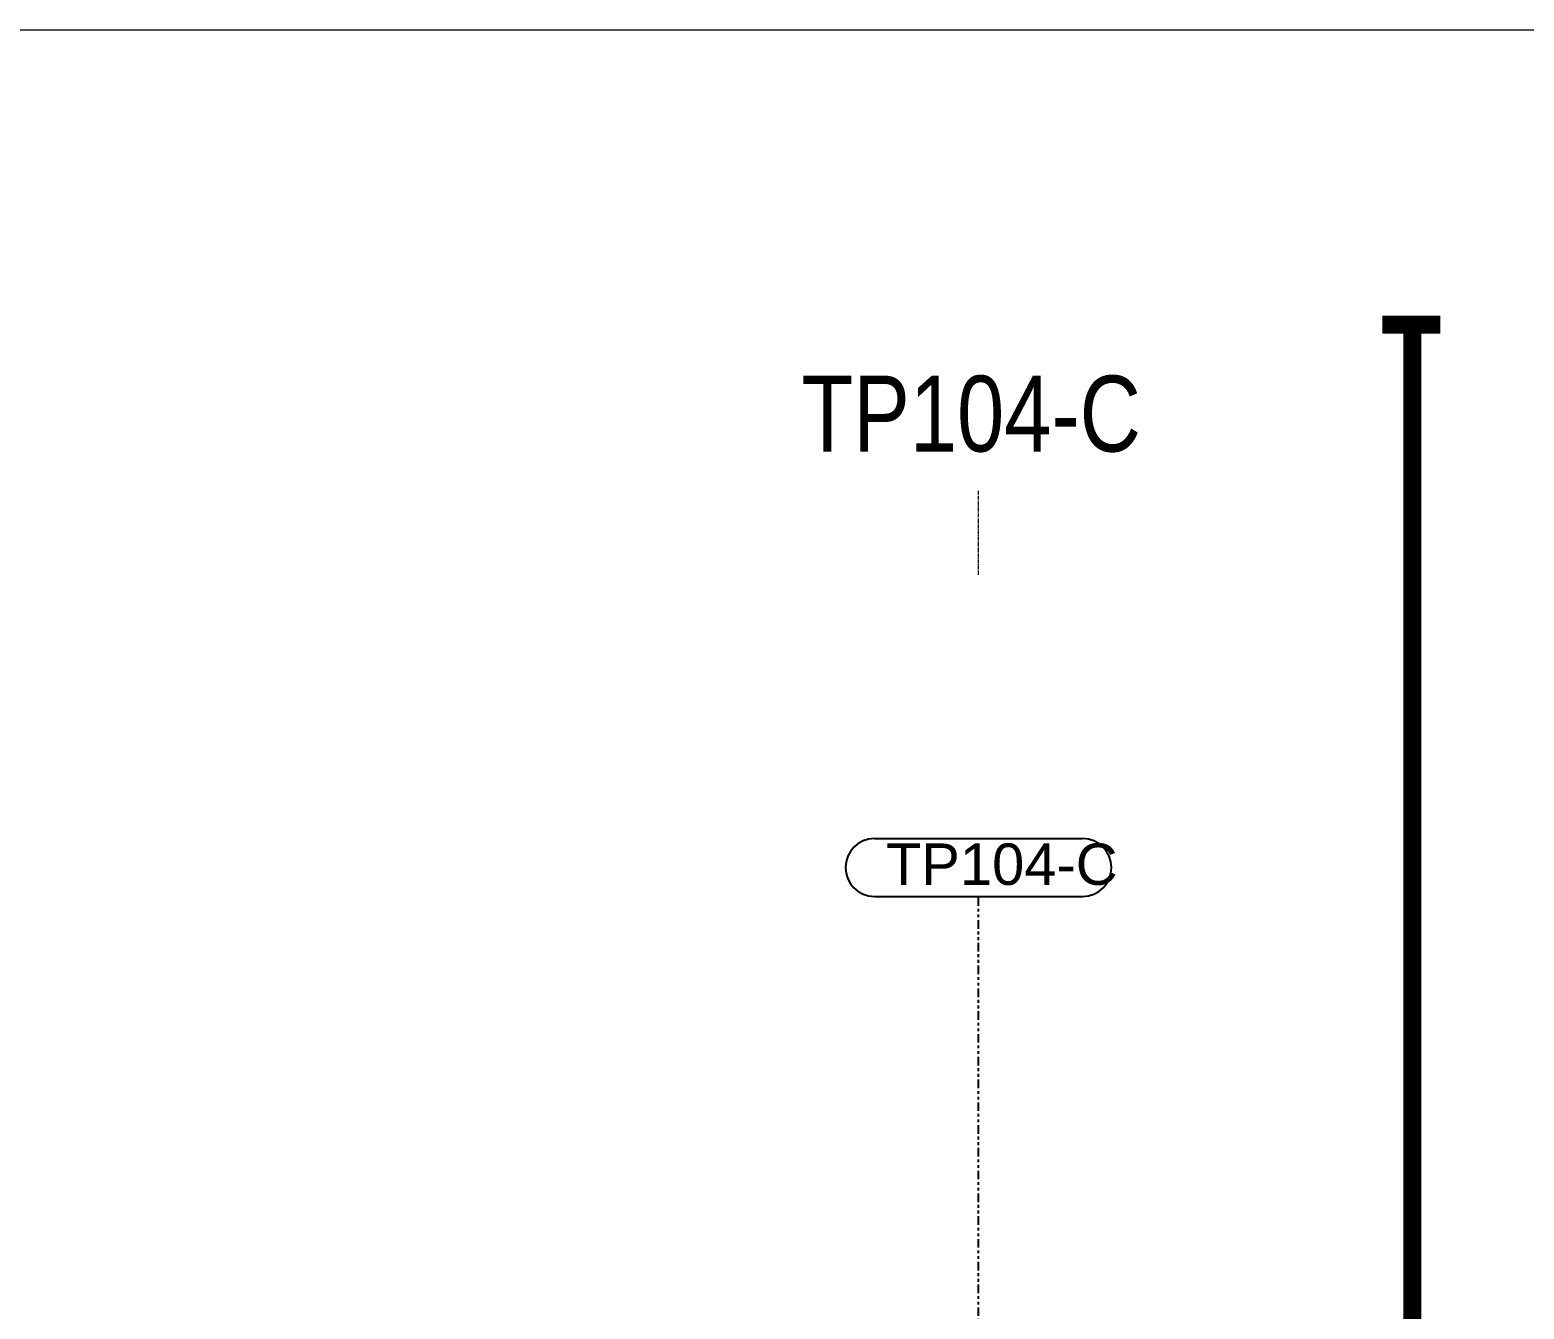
# Model space of a CAD drawing. Header units: inches. Extents: x 209270 to 234360, y -180214 to -150194.
# Drawn here: x 213732 to 218898, y -154618 to -150194 of the extents above; entities that cross this region are included whole.
import ezdxf
from ezdxf.enums import TextEntityAlignment as Align

# ---------------------------------------------------------------- set-up
doc = ezdxf.new("R2010")
doc.units = ezdxf.units.IN
doc.header["$LTSCALE"] = 10
doc.header["$MEASUREMENT"] = 0
doc.linetypes.add('CENTER', pattern=[2, 1.25, -0.25, 0.25, -0.25])
doc.linetypes.add('DXK_LINE_DOT5', pattern=[7.8785, 2.979, -0.9799, 0.9799, -0.9799, 0.9799, -0.9799])
for name, color, linetype in [('_STR_0', 7, 'Continuous'), ('_STR_10', 7, 'Continuous'), ('_STR_2', 7, 'Continuous')]:
    doc.layers.add(name, color=color, linetype=linetype)
for name, color, linetype, lineweight in [('AM_VIEWS', 1, 'Continuous', 0), ('CEN', 1, 'CENTER', 9), ('DIM.', 42, 'Continuous', 13), ('hoist', 221, 'Continuous', 9), ('TEXT', 4, 'Continuous', 13)]:
    doc.layers.add(name, color=color, linetype=linetype, lineweight=lineweight)
doc.styles.add('Arial', font='arial.ttf', dxfattribs={"height": 0.2})
doc.styles.add('TEXT_350', font='arial.ttf', dxfattribs={"width": 0.8, "height": 3.5})

# ---------------------------------------------------------------- blocks, each defined once
blk = doc.blocks.new('A$C67244592')
at = {"layer": 'hoist', "lineweight": 0, "const_width": 62.5}
blk.add_lwpolyline([(-1603.8, 15050), (-1403.8, 15050)], dxfattribs=at)
blk.add_lwpolyline([(0, -500), (4.3, 5159.9, 0.081795), (-153.3, 6122), (-1342.4, 9643.9, -0.081584), (-1500.1, 10603.6), (-1500.1, 15050)], format="xyb", dxfattribs=at)
blk = doc.blocks.new('GridLine-116860372-116902 - 114867')
at = {"layer": '_STR_10', "color": 7, "linetype": 'Continuous'}
for p, q in [((216651.8, -152991), (217371.9, -152991)), ((216651.8, -153191), (217371.9, -153191))]:
    blk.add_line(p, q, dxfattribs=at)
for centre, start, end in [((216651.8, -153091), 90, 270), ((217371.9, -153091), 270, 90)]:
    blk.add_arc(centre, 100, start, end, dxfattribs=at)
at = {"layer": '_STR_2', "color": 7, "linetype": 'DXK_LINE_DOT5'}
blk.add_line((217011.9, -165356.7), (217011.9, -153191), dxfattribs=at)
at = {"layer": '_STR_10', "color": 7, "linetype": 'Continuous', "style": 'Arial'}
blk.add_text('TP104-C', height=143.26, dxfattribs=at).set_placement((216691.8, -153151))

msp = doc.modelspace()

# ---------------------------------------------------------------- linework, layer by layer
at = {"layer": 'AM_VIEWS'}
msp.add_lwpolyline([(209270.3, -150194), (234359.8, -150194), (234359.8, -180214.3), (209270.3, -180214.3)], close=True, dxfattribs=at)
at = {"layer": 'CEN'}
msp.add_line((217011.9, -152078.7), (217011.9, -151787.7), dxfattribs=at)

# ---------------------------------------------------------------- block references
at = {"layer": '_STR_0', "zscale": 0.8}
msp.add_blockref('GridLine-116860372-116902 - 114867', (0, 0), dxfattribs=at)
at = {"layer": 'DIM.'}
msp.add_blockref('A$C67244592', (220011.9, -166263.7), dxfattribs=at)

# ---------------------------------------------------------------- texts
at = {"layer": 'TEXT', "style": 'TEXT_350', "width": 0.8}
msp.add_text('TP104-C', height=262.5, dxfattribs=at).set_placement((216986.5, -151521, 0), align=Align.MIDDLE)

doc.saveas('drawing.dxf')
